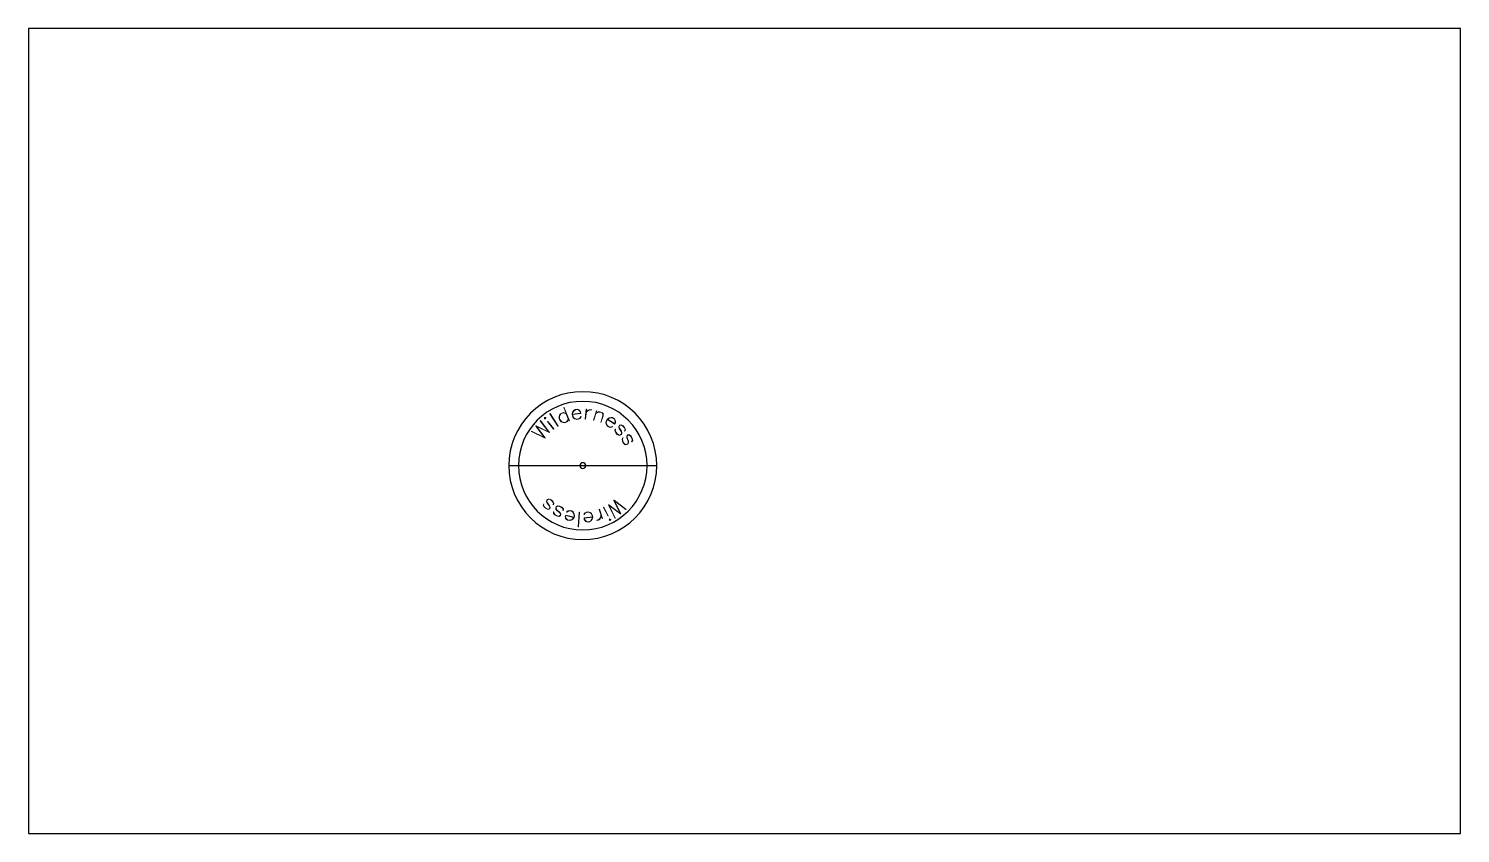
# Model space of a CAD drawing. Header units: inches. Extents: x -395 to 418, y -217 to 240.
import ezdxf

# ---------------------------------------------------------------- set-up
doc = ezdxf.new("R2010")
doc.units = ezdxf.units.IN
doc.header["$MEASUREMENT"] = 0
doc.layers.add('DEFAULT', color=7, linetype='Continuous')

# ---------------------------------------------------------------- blocks, each defined once
blk = doc.blocks.new('block 3')
at = {"layer": 'DEFAULT', "true_color": 0xffffff}
h = blk.add_hatch(color=7, dxfattribs=at)
h.dxf.hatch_style = 2
h.paths.add_polyline_path([(-100.6, -27.4), (-99.73, -27.04), (-98.53, -27.56), (-97.62, -28.37), (-96.96, -29.49), (-97.2, -30.38), (-97.38, -30.34), (-97.16, -29.53), (-97.76, -28.48), (-98.63, -27.71), (-99.72, -27.25), (-100.49, -27.56), (-100.72, -27.82), (-100.94, -28.62), (-100.62, -29.4), (-99.4, -31.01), (-99.07, -31.86), (-99.32, -32.79), (-100.22, -33.16), (-101.41, -32.64), (-102.31, -31.84), (-102.98, -30.71), (-102.74, -29.82), (-102.57, -29.86), (-102.77, -30.67), (-102.19, -31.71), (-101.31, -32.48), (-100.21, -32.95), (-99.47, -32.66), (-99.26, -31.88), (-99.57, -31.1), (-100.79, -29.5), (-101.14, -28.63), (-100.89, -27.73)])
h = blk.add_hatch(color=7, dxfattribs=at)
h.dxf.hatch_style = 2
h.paths.add_polyline_path([(-95.59, -31.53), (-94.83, -30.98), (-93.54, -31.21), (-92.48, -31.78), (-91.58, -32.73), (-91.6, -33.64), (-91.78, -33.65), (-91.76, -32.81), (-92.59, -31.93), (-93.61, -31.38), (-94.78, -31.19), (-95.46, -31.66), (-95.62, -31.97), (-95.64, -32.8), (-95.15, -33.49), (-93.6, -34.76), (-93.07, -35.52), (-93.1, -36.48), (-93.89, -37.05), (-95.17, -36.82), (-96.24, -36.25), (-97.14, -35.3), (-97.12, -34.38), (-96.94, -34.38), (-96.95, -35.22), (-96.14, -36.09), (-95.11, -36.64), (-93.93, -36.84), (-93.28, -36.39), (-93.25, -35.58), (-93.74, -34.89), (-95.3, -33.62), (-95.83, -32.86), (-95.8, -31.92)])
h = blk.add_hatch(color=7, dxfattribs=at)
h.dxf.hatch_style = 2
h.paths.add_polyline_path([(-68.71, -31.91), (-68.55, -31.83), (-66.06, -36.77), (-66.22, -36.85)])
h.paths.add_polyline_path([(-65.54, -39.16), (-65.31, -38.47), (-64.61, -38.7), (-64.84, -39.39)])
h.paths.add_polyline_path([(-65.31, -39.05), (-64.95, -39.17), (-64.83, -38.81), (-65.19, -38.69)])
h = blk.add_hatch(color=7, dxfattribs=at)
h.dxf.hatch_style = 2
h.paths.add_polyline_path([(-62.22, -38.15), (-65.95, -30.5), (-65.81, -30.38), (-59.33, -35.3), (-62.9, -27.99), (-62.76, -27.88), (-55.98, -33.02), (-56.08, -33.16), (-62.58, -28.24), (-59.01, -35.54), (-59.16, -35.66), (-65.63, -30.75), (-62.06, -38.07)])
h = blk.add_hatch(color=7, dxfattribs=at)
h.dxf.hatch_style = 2
h.paths.add_polyline_path([(-90.24, -36.26), (-85.64, -37.42), (-85.48, -36.78), (-85.57, -35.54), (-86.13, -34.61), (-86.76, -34.07), (-87.87, -33.79), (-88.69, -33.97), (-89.64, -34.54), (-89.74, -34.37), (-88.76, -33.79), (-87.86, -33.6), (-86.67, -33.9), (-85.97, -34.5), (-85.39, -35.5), (-85.29, -36.78), (-85.49, -37.57), (-86.19, -38.65), (-87.18, -39.25), (-88.08, -39.44), (-89.27, -39.13), (-89.97, -38.54), (-90.27, -38.03), (-90.46, -37.13)])
h.paths.add_polyline_path([(-90.11, -36.48), (-90.27, -37.13), (-90.09, -37.95), (-89.83, -38.4), (-89.18, -38.97), (-88.06, -39.25), (-87.25, -39.07), (-86.32, -38.53), (-85.72, -37.59)])
h = blk.add_hatch(color=7, dxfattribs=at)
h.dxf.hatch_style = 2
h.paths.add_polyline_path([(-82.51, -34.63), (-82.33, -34.64), (-82.91, -42.92), (-83.09, -42.91)])
h = blk.add_hatch(color=7, dxfattribs=at)
h.dxf.hatch_style = 2
h.paths.add_polyline_path([(-79.8, -37.86), (-75.08, -37.35), (-75.15, -36.69), (-75.67, -35.56), (-76.52, -34.89), (-77.3, -34.6), (-78.43, -34.72), (-79.14, -35.18), (-79.83, -36.04), (-79.98, -35.92), (-79.27, -35.04), (-78.5, -34.54), (-77.27, -34.41), (-76.41, -34.73), (-75.51, -35.46), (-74.98, -36.63), (-74.89, -37.44), (-75.17, -38.69), (-75.88, -39.6), (-76.66, -40.09), (-77.88, -40.22), (-78.74, -39.91), (-79.2, -39.54), (-79.7, -38.76)])
h.paths.add_polyline_path([(-79.6, -38.02), (-79.52, -38.69), (-79.07, -39.4), (-78.66, -39.73), (-77.86, -40.04), (-76.71, -39.91), (-76.02, -39.46), (-75.33, -38.62), (-75.1, -37.54)])
h = blk.add_hatch(color=7, dxfattribs=at)
h.dxf.hatch_style = 2
h.paths.add_polyline_path([(-72.5, -39.19), (-71.39, -38.82), (-70.8, -38.22), (-70.31, -37.27), (-70.32, -36.02), (-71.31, -33.06), (-71.14, -33), (-69.39, -38.25), (-69.56, -38.31), (-70.14, -36.58), (-70.13, -37.3), (-70.64, -38.34), (-71.29, -38.98), (-72.44, -39.36)])
at = {"layer": 'DEFAULT', "lineweight": 0}
for points in [[(-100.6, -27.4), (-99.73, -27.04), (-98.53, -27.56), (-97.62, -28.37), (-96.96, -29.49), (-97.2, -30.38), (-97.38, -30.34), (-97.16, -29.53), (-97.76, -28.48), (-98.63, -27.71), (-99.72, -27.25), (-100.49, -27.56), (-100.72, -27.82), (-100.94, -28.62), (-100.62, -29.4), (-99.4, -31.01), (-99.07, -31.86), (-99.32, -32.79), (-100.22, -33.16), (-101.41, -32.64), (-102.31, -31.84), (-102.98, -30.71), (-102.74, -29.82), (-102.57, -29.86), (-102.77, -30.67), (-102.19, -31.71), (-101.31, -32.48), (-100.21, -32.95), (-99.47, -32.66), (-99.26, -31.88), (-99.57, -31.1), (-100.79, -29.5), (-101.14, -28.63), (-100.89, -27.73), (-100.6, -27.4)], [(-95.59, -31.53), (-94.83, -30.98), (-93.54, -31.21), (-92.48, -31.78), (-91.58, -32.73), (-91.6, -33.64), (-91.78, -33.65), (-91.76, -32.81), (-92.59, -31.93), (-93.61, -31.38), (-94.78, -31.19), (-95.46, -31.66), (-95.62, -31.97), (-95.64, -32.8), (-95.15, -33.49), (-93.6, -34.76), (-93.07, -35.52), (-93.1, -36.48), (-93.89, -37.05), (-95.17, -36.82), (-96.24, -36.25), (-97.14, -35.3), (-97.12, -34.38), (-96.94, -34.38), (-96.95, -35.22), (-96.14, -36.09), (-95.11, -36.64), (-93.93, -36.84), (-93.28, -36.39), (-93.25, -35.58), (-93.74, -34.89), (-95.3, -33.62), (-95.83, -32.86), (-95.8, -31.92), (-95.59, -31.53)], [(-68.71, -31.91), (-68.55, -31.83), (-66.06, -36.77), (-66.22, -36.85), (-68.71, -31.91)], [(-62.22, -38.15), (-65.95, -30.5), (-65.81, -30.38), (-59.33, -35.3), (-62.9, -27.99), (-62.76, -27.88), (-55.98, -33.02), (-56.08, -33.16), (-62.58, -28.24), (-59.01, -35.54), (-59.16, -35.66), (-65.63, -30.75), (-62.06, -38.07), (-62.22, -38.15)], [(-90.24, -36.26), (-85.64, -37.42), (-85.48, -36.78), (-85.57, -35.54), (-86.13, -34.61), (-86.76, -34.07), (-87.87, -33.79), (-88.69, -33.97), (-89.64, -34.54), (-89.74, -34.37), (-88.76, -33.79), (-87.86, -33.6), (-86.67, -33.9), (-85.97, -34.5), (-85.39, -35.5), (-85.29, -36.78), (-85.49, -37.57), (-86.19, -38.65), (-87.18, -39.25), (-88.08, -39.44), (-89.27, -39.13), (-89.97, -38.54), (-90.27, -38.03), (-90.46, -37.13), (-90.24, -36.26)], [(-90.11, -36.48), (-90.27, -37.13), (-90.09, -37.95), (-89.83, -38.4), (-89.18, -38.97), (-88.06, -39.25), (-87.25, -39.07), (-86.32, -38.53), (-85.72, -37.59), (-90.11, -36.48)], [(-82.51, -34.63), (-82.33, -34.64), (-82.91, -42.92), (-83.09, -42.91), (-82.51, -34.63)], [(-79.8, -37.86), (-75.08, -37.35), (-75.15, -36.69), (-75.67, -35.56), (-76.52, -34.89), (-77.3, -34.6), (-78.43, -34.72), (-79.14, -35.18), (-79.83, -36.04), (-79.98, -35.92), (-79.27, -35.04), (-78.5, -34.54), (-77.27, -34.41), (-76.41, -34.73), (-75.51, -35.46), (-74.98, -36.63), (-74.89, -37.44), (-75.17, -38.69), (-75.88, -39.6), (-76.66, -40.09), (-77.88, -40.22), (-78.74, -39.91), (-79.2, -39.54), (-79.7, -38.76), (-79.8, -37.86)], [(-79.6, -38.02), (-79.52, -38.69), (-79.07, -39.4), (-78.66, -39.73), (-77.86, -40.04), (-76.71, -39.91), (-76.02, -39.46), (-75.33, -38.62), (-75.1, -37.54), (-79.6, -38.02)], [(-72.5, -39.19), (-71.39, -38.82), (-70.8, -38.22), (-70.31, -37.27), (-70.32, -36.02), (-71.31, -33.06), (-71.14, -33), (-69.39, -38.25), (-69.56, -38.31), (-70.14, -36.58), (-70.13, -37.3), (-70.64, -38.34), (-71.29, -38.98), (-72.44, -39.36), (-72.5, -39.19)], [(-65.54, -39.16), (-65.31, -38.47), (-64.61, -38.7), (-64.84, -39.39), (-65.54, -39.16)], [(-65.31, -39.05), (-64.95, -39.17), (-64.83, -38.81), (-65.19, -38.69), (-65.31, -39.05)]]:
    blk.add_lwpolyline(points, dxfattribs=at)
blk = doc.blocks.new('block 2')
at = {"layer": 'DEFAULT'}
blk.add_blockref('block 3', (0, 0), dxfattribs=at)
blk = doc.blocks.new('block 5')
at = {"layer": 'DEFAULT', "true_color": 0xffffff}
h = blk.add_hatch(color=7, dxfattribs=at)
h.dxf.hatch_style = 2
h.paths.add_polyline_path([(-88.16, 17.29), (-88.33, 17.23), (-88.69, 18.14), (-89.05, 17.29), (-89.66, 16.61), (-90.81, 16.16), (-91.72, 16.23), (-92.78, 16.7), (-93.61, 17.68), (-93.91, 18.44), (-93.97, 19.73), (-93.52, 20.79), (-92.9, 21.47), (-91.76, 21.92), (-90.85, 21.85), (-90, 21.47), (-91.38, 24.95), (-91.21, 25.02)])
h.paths.add_polyline_path([(-88.78, 18.37), (-89.91, 21.24), (-90.88, 21.65), (-91.73, 21.74), (-92.79, 21.32), (-93.35, 20.68), (-93.8, 19.7), (-93.73, 18.5), (-93.45, 17.79), (-92.66, 16.84), (-91.66, 16.42), (-90.83, 16.34), (-89.78, 16.76), (-89.22, 17.38)])
h = blk.add_hatch(color=7, dxfattribs=at)
h.dxf.hatch_style = 2
h.paths.add_polyline_path([(-104.57, 17.41), (-99.38, 10.67), (-99.49, 10.53), (-106.83, 14.04), (-101.86, 7.6), (-101.98, 7.46), (-109.65, 11.13), (-109.58, 11.29), (-102.22, 7.78), (-107.19, 14.21), (-107.07, 14.36), (-99.74, 10.85), (-104.72, 17.3)])
h = blk.add_hatch(color=7, dxfattribs=at)
h.dxf.hatch_style = 2
h.paths.add_polyline_path([(-101.54, 19.07), (-101.62, 18.35), (-102.35, 18.43), (-102.26, 19.16)])
h.paths.add_polyline_path([(-101.73, 18.92), (-102.11, 18.96), (-102.15, 18.58), (-101.77, 18.54)])
h.paths.add_polyline_path([(-96.96, 12.62), (-97.1, 12.5), (-100.54, 16.84), (-100.4, 16.95)])
h = blk.add_hatch(color=7, dxfattribs=at)
h.dxf.hatch_style = 2
h.paths.add_polyline_path([(-94.59, 14.28), (-94.74, 14.19), (-99.17, 21.21), (-99.01, 21.31)])
h = blk.add_hatch(color=7, dxfattribs=at)
h.dxf.hatch_style = 2
h.paths.add_polyline_path([(-81.65, 21.45), (-86.36, 20.89), (-86.28, 20.23), (-85.76, 19.11), (-84.9, 18.44), (-84.11, 18.16), (-82.98, 18.3), (-82.28, 18.76), (-81.6, 19.63), (-81.44, 19.51), (-82.15, 18.62), (-82.91, 18.12), (-84.14, 17.97), (-85, 18.28), (-85.91, 19), (-86.46, 20.16), (-86.55, 20.97), (-86.29, 22.23), (-85.59, 23.15), (-84.81, 23.65), (-83.59, 23.79), (-82.73, 23.49), (-82.26, 23.12), (-81.76, 22.35)])
h.paths.add_polyline_path([(-81.86, 21.61), (-81.94, 22.28), (-82.4, 22.98), (-82.81, 23.31), (-83.61, 23.61), (-84.76, 23.47), (-85.45, 23.01), (-86.13, 22.16), (-86.35, 21.07)])
h = blk.add_hatch(color=7, dxfattribs=at)
h.dxf.hatch_style = 2
h.paths.add_polyline_path([(-75.41, 23.4), (-76.57, 23.51), (-77.35, 23.2), (-78.19, 22.52), (-78.68, 21.38), (-78.97, 18.27), (-79.15, 18.29), (-78.64, 23.8), (-78.46, 23.78), (-78.62, 21.97), (-78.34, 22.62), (-77.45, 23.37), (-76.6, 23.7), (-75.39, 23.58)])
h = blk.add_hatch(color=7, dxfattribs=at)
h.dxf.hatch_style = 2
h.paths.add_polyline_path([(-70.21, 16.31), (-70.38, 16.37), (-69.16, 20.13), (-69.18, 21.3), (-69.76, 21.89), (-70.86, 22.24), (-71.69, 22.11), (-73.14, 21.38), (-74.35, 17.65), (-74.52, 17.71), (-72.81, 22.97), (-72.64, 22.92), (-73.06, 21.62), (-71.75, 22.3), (-70.84, 22.43), (-69.67, 22.05), (-68.99, 21.39), (-68.99, 20.08)])
h = blk.add_hatch(color=7, dxfattribs=at)
h.dxf.hatch_style = 2
h.paths.add_polyline_path([(-62.53, 15.38), (-66.52, 17.94), (-66.88, 17.38), (-67.19, 16.17), (-66.95, 15.12), (-66.53, 14.4), (-65.57, 13.78), (-64.72, 13.7), (-63.65, 13.94), (-63.61, 13.74), (-64.71, 13.51), (-65.63, 13.61), (-66.66, 14.27), (-67.14, 15.06), (-67.37, 16.19), (-67.06, 17.44), (-66.62, 18.12), (-65.62, 18.93), (-64.49, 19.19), (-63.58, 19.08), (-62.54, 18.41), (-62.07, 17.63), (-61.94, 17.05), (-62.05, 16.14)])
h.paths.add_polyline_path([(-62.59, 15.63), (-62.22, 16.2), (-62.14, 17.03), (-62.25, 17.54), (-62.68, 18.28), (-63.65, 18.91), (-64.47, 18.99), (-65.53, 18.77), (-66.4, 18.07)])
h = blk.add_hatch(color=7, dxfattribs=at)
h.dxf.hatch_style = 2
h.paths.add_polyline_path([(-58.94, 9.21), (-59.83, 8.93), (-60.99, 9.55), (-61.82, 10.43), (-62.38, 11.61), (-62.07, 12.47), (-61.9, 12.42), (-62.18, 11.63), (-61.67, 10.53), (-60.87, 9.69), (-59.82, 9.14), (-59.03, 9.38), (-58.78, 9.62), (-58.49, 10.4), (-58.74, 11.21), (-59.82, 12.91), (-60.08, 13.79), (-59.76, 14.7), (-58.83, 14.98), (-57.68, 14.36), (-56.85, 13.49), (-56.28, 12.31), (-56.6, 11.44), (-56.77, 11.49), (-56.49, 12.29), (-56.99, 13.37), (-57.79, 14.22), (-58.85, 14.77), (-59.61, 14.55), (-59.89, 13.79), (-59.64, 12.99), (-58.56, 11.28), (-58.3, 10.39), (-58.62, 9.52)])
h = blk.add_hatch(color=7, dxfattribs=at)
h.dxf.hatch_style = 2
h.paths.add_polyline_path([(-55.48, 3.72), (-56.42, 3.65), (-57.4, 4.52), (-58, 5.57), (-58.27, 6.84), (-57.77, 7.61), (-57.61, 7.52), (-58.07, 6.82), (-57.83, 5.63), (-57.25, 4.63), (-56.35, 3.85), (-55.53, 3.9), (-55.23, 4.07), (-54.77, 4.77), (-54.83, 5.61), (-55.48, 7.52), (-55.53, 8.44), (-55, 9.24), (-54.04, 9.31), (-53.06, 8.44), (-52.46, 7.39), (-52.18, 6.11), (-52.69, 5.34), (-52.84, 5.43), (-52.39, 6.15), (-52.62, 7.31), (-53.21, 8.32), (-54.11, 9.11), (-54.9, 9.07), (-55.35, 8.39), (-55.29, 7.55), (-54.64, 5.65), (-54.58, 4.72), (-55.1, 3.94)])
at = {"layer": 'DEFAULT', "lineweight": 0}
for points in [[(-88.16, 17.29), (-88.33, 17.23), (-88.69, 18.14), (-89.05, 17.29), (-89.66, 16.61), (-90.81, 16.16), (-91.72, 16.23), (-92.78, 16.7), (-93.61, 17.68), (-93.91, 18.44), (-93.97, 19.73), (-93.52, 20.79), (-92.9, 21.47), (-91.76, 21.92), (-90.85, 21.85), (-90, 21.47), (-91.38, 24.95), (-91.21, 25.02), (-88.16, 17.29)], [(-104.57, 17.41), (-99.38, 10.67), (-99.49, 10.53), (-106.83, 14.04), (-101.86, 7.6), (-101.98, 7.46), (-109.65, 11.13), (-109.58, 11.29), (-102.22, 7.78), (-107.19, 14.21), (-107.07, 14.36), (-99.74, 10.85), (-104.72, 17.3), (-104.57, 17.41)], [(-101.54, 19.07), (-101.62, 18.35), (-102.35, 18.43), (-102.26, 19.16), (-101.54, 19.07)], [(-101.73, 18.92), (-102.11, 18.96), (-102.15, 18.58), (-101.77, 18.54), (-101.73, 18.92)], [(-96.96, 12.62), (-97.1, 12.5), (-100.54, 16.84), (-100.4, 16.95), (-96.96, 12.62)], [(-94.59, 14.28), (-94.74, 14.19), (-99.17, 21.21), (-99.01, 21.31), (-94.59, 14.28)], [(-88.78, 18.37), (-89.91, 21.24), (-90.88, 21.65), (-91.73, 21.74), (-92.79, 21.32), (-93.35, 20.68), (-93.8, 19.7), (-93.73, 18.5), (-93.45, 17.79), (-92.66, 16.84), (-91.66, 16.42), (-90.83, 16.34), (-89.78, 16.76), (-89.22, 17.38), (-88.78, 18.37)], [(-81.65, 21.45), (-86.36, 20.89), (-86.28, 20.23), (-85.76, 19.11), (-84.9, 18.44), (-84.11, 18.16), (-82.98, 18.3), (-82.28, 18.76), (-81.6, 19.63), (-81.44, 19.51), (-82.15, 18.62), (-82.91, 18.12), (-84.14, 17.97), (-85, 18.28), (-85.91, 19), (-86.46, 20.16), (-86.55, 20.97), (-86.29, 22.23), (-85.59, 23.15), (-84.81, 23.65), (-83.59, 23.79), (-82.73, 23.49), (-82.26, 23.12), (-81.76, 22.35), (-81.65, 21.45)], [(-81.86, 21.61), (-81.94, 22.28), (-82.4, 22.98), (-82.81, 23.31), (-83.61, 23.61), (-84.76, 23.47), (-85.45, 23.01), (-86.13, 22.16), (-86.35, 21.07), (-81.86, 21.61)], [(-75.41, 23.4), (-76.57, 23.51), (-77.35, 23.2), (-78.19, 22.52), (-78.68, 21.38), (-78.97, 18.27), (-79.15, 18.29), (-78.64, 23.8), (-78.46, 23.78), (-78.62, 21.97), (-78.34, 22.62), (-77.45, 23.37), (-76.6, 23.7), (-75.39, 23.58), (-75.41, 23.4)], [(-70.21, 16.31), (-70.38, 16.37), (-69.16, 20.13), (-69.18, 21.3), (-69.76, 21.89), (-70.86, 22.24), (-71.69, 22.11), (-73.14, 21.38), (-74.35, 17.65), (-74.52, 17.71), (-72.81, 22.97), (-72.64, 22.92), (-73.06, 21.62), (-71.75, 22.3), (-70.84, 22.43), (-69.67, 22.05), (-68.99, 21.39), (-68.99, 20.08), (-70.21, 16.31)], [(-62.53, 15.38), (-66.52, 17.94), (-66.88, 17.38), (-67.19, 16.17), (-66.95, 15.12), (-66.53, 14.4), (-65.57, 13.78), (-64.72, 13.7), (-63.65, 13.94), (-63.61, 13.74), (-64.71, 13.51), (-65.63, 13.61), (-66.66, 14.27), (-67.14, 15.06), (-67.37, 16.19), (-67.06, 17.44), (-66.62, 18.12), (-65.62, 18.93), (-64.49, 19.19), (-63.58, 19.08), (-62.54, 18.41), (-62.07, 17.63), (-61.94, 17.05), (-62.05, 16.14), (-62.53, 15.38)], [(-62.59, 15.63), (-62.22, 16.2), (-62.14, 17.03), (-62.25, 17.54), (-62.68, 18.28), (-63.65, 18.91), (-64.47, 18.99), (-65.53, 18.77), (-66.4, 18.07), (-62.59, 15.63)], [(-58.94, 9.21), (-59.83, 8.93), (-60.99, 9.55), (-61.82, 10.43), (-62.38, 11.61), (-62.07, 12.47), (-61.9, 12.42), (-62.18, 11.63), (-61.67, 10.53), (-60.87, 9.69), (-59.82, 9.14), (-59.03, 9.38), (-58.78, 9.62), (-58.49, 10.4), (-58.74, 11.21), (-59.82, 12.91), (-60.08, 13.79), (-59.76, 14.7), (-58.83, 14.98), (-57.68, 14.36), (-56.85, 13.49), (-56.28, 12.31), (-56.6, 11.44), (-56.77, 11.49), (-56.49, 12.29), (-56.99, 13.37), (-57.79, 14.22), (-58.85, 14.77), (-59.61, 14.55), (-59.89, 13.79), (-59.64, 12.99), (-58.56, 11.28), (-58.3, 10.39), (-58.62, 9.52), (-58.94, 9.21)], [(-55.48, 3.72), (-56.42, 3.65), (-57.4, 4.52), (-58, 5.57), (-58.27, 6.84), (-57.77, 7.61), (-57.61, 7.52), (-58.07, 6.82), (-57.83, 5.63), (-57.25, 4.63), (-56.35, 3.85), (-55.53, 3.9), (-55.23, 4.07), (-54.77, 4.77), (-54.83, 5.61), (-55.48, 7.52), (-55.53, 8.44), (-55, 9.24), (-54.04, 9.31), (-53.06, 8.44), (-52.46, 7.39), (-52.18, 6.11), (-52.69, 5.34), (-52.84, 5.43), (-52.39, 6.15), (-52.62, 7.31), (-53.21, 8.32), (-54.11, 9.11), (-54.9, 9.07), (-55.35, 8.39), (-55.29, 7.55), (-54.64, 5.65), (-54.58, 4.72), (-55.1, 3.94), (-55.48, 3.72)]]:
    blk.add_lwpolyline(points, dxfattribs=at)
blk = doc.blocks.new('block 4')
at = {"layer": 'DEFAULT'}
blk.add_blockref('block 5', (0, 0), dxfattribs=at)
blk = doc.blocks.new('block 6')
at = {"layer": 'DEFAULT', "color": 7, "lineweight": 25, "true_color": 0xffffff}
blk.add_open_spline([(-82.2, -8.2), (-82.2, -7.29), (-81.47, -6.55), (-80.55, -6.55), (-79.64, -6.55), (-78.9, -7.29), (-78.9, -8.2), (-78.9, -9.11), (-79.64, -9.85), (-80.55, -9.85), (-81.47, -9.85), (-82.2, -9.11), (-82.2, -8.2), (-82.2, -8.2), (-82.2, -8.2), (-82.2, -8.2)], degree=3, knots=[0, 0, 0, 0, 1, 1, 1, 2, 2, 2, 3, 3, 3, 4, 4, 4, 5, 5, 5, 5], dxfattribs=at)
blk = doc.blocks.new('block 7')
at = {"layer": 'DEFAULT', "color": 7, "lineweight": 25, "true_color": 0xffffff}
blk.add_lwpolyline([(-122.55, -8.2), (-38.55, -8.2)], dxfattribs=at)
blk = doc.blocks.new('block 8')
at = {"layer": 'DEFAULT', "color": 7, "lineweight": 25, "true_color": 0xffffff}
blk.add_open_spline([(-117.05, -8.2), (-117.05, 11.96), (-100.71, 28.3), (-80.55, 28.3), (-60.4, 28.3), (-44.05, 11.96), (-44.05, -8.2), (-44.05, -28.36), (-60.4, -44.7), (-80.55, -44.7), (-100.71, -44.7), (-117.05, -28.36), (-117.05, -8.2), (-117.05, -8.2), (-117.05, -8.2), (-117.05, -8.2)], degree=3, knots=[0, 0, 0, 0, 1, 1, 1, 2, 2, 2, 3, 3, 3, 4, 4, 4, 5, 5, 5, 5], dxfattribs=at)
blk = doc.blocks.new('block 9')
at = {"layer": 'DEFAULT', "color": 7, "lineweight": 25, "true_color": 0xffffff}
blk.add_open_spline([(-122.55, -8.2), (-122.55, 15), (-103.75, 33.8), (-80.55, 33.8), (-57.36, 33.8), (-38.55, 15), (-38.55, -8.2), (-38.55, -31.4), (-57.36, -50.2), (-80.55, -50.2), (-103.75, -50.2), (-122.55, -31.4), (-122.55, -8.2), (-122.55, -8.2), (-122.55, -8.2), (-122.55, -8.2)], degree=3, knots=[0, 0, 0, 0, 1, 1, 1, 2, 2, 2, 3, 3, 3, 4, 4, 4, 5, 5, 5, 5], dxfattribs=at)
blk = doc.blocks.new('block 10')
at = {"layer": 'DEFAULT', "color": 7, "lineweight": 25, "true_color": 0xffffff}
blk.add_lwpolyline([(-395.21, -217.03), (417.79, -217.03)], dxfattribs=at)
blk = doc.blocks.new('block 11')
at = {"layer": 'DEFAULT', "color": 7, "lineweight": 25, "true_color": 0xffffff}
blk.add_lwpolyline([(417.79, -217.03), (417.79, 239.97)], dxfattribs=at)
blk = doc.blocks.new('block 12')
at = {"layer": 'DEFAULT', "color": 7, "lineweight": 25, "true_color": 0xffffff}
blk.add_lwpolyline([(417.79, 239.97), (-395.21, 239.97)], dxfattribs=at)
blk = doc.blocks.new('block 13')
at = {"layer": 'DEFAULT', "color": 7, "lineweight": 25, "true_color": 0xffffff}
blk.add_lwpolyline([(-395.21, 239.97), (-395.21, -217.03)], dxfattribs=at)

msp = doc.modelspace()

# ---------------------------------------------------------------- block references
at = {"layer": 'DEFAULT'}
for name in ['block 12', 'block 13', 'block 11', 'block 9', 'block 8', 'block 4', 'block 6', 'block 7', 'block 2', 'block 10']:
    msp.add_blockref(name, (0, 0), dxfattribs=at)

doc.saveas('drawing.dxf')
